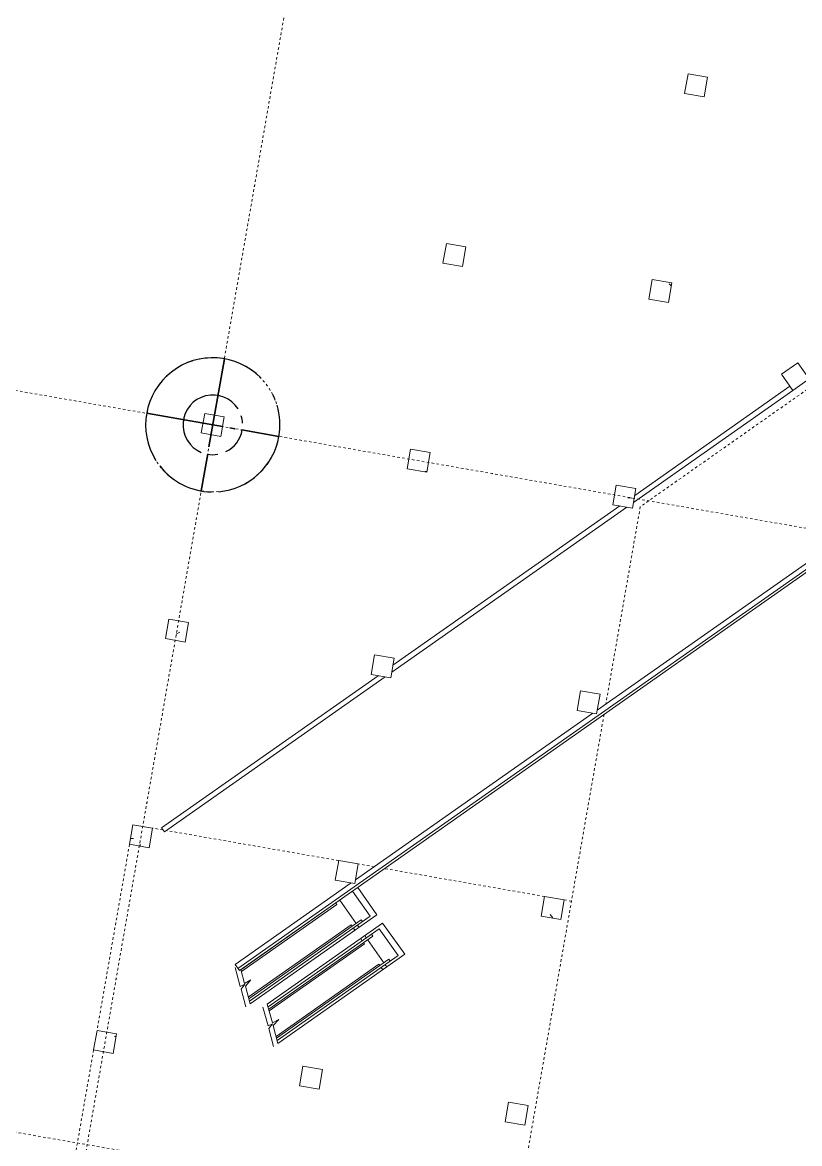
# Model space of a CAD drawing. Extents: x 274235 to 276654, y 142848 to 144425.
# Drawn here: x 276246.88 to 276278.13, y 143105.01 to 143150.12 of the extents above; entities that cross this region are included whole.
import ezdxf

# ---------------------------------------------------------------- set-up
doc = ezdxf.new("R2010")
doc.units = 0
doc.header["$LTSCALE"] = 1.5
for name, pattern in [('ACM-G-CENTER', [50.8, 31.75, -6.35, 6.35, -6.35]), ('ACM-G-HIDDEN2', [4.7625, 3.175, -1.5875]), ('Hidden 1_32_', [1.389063, 0.79375, -0.595313])]:
    doc.linetypes.add(name, pattern=pattern)
doc.layers.get('0').update_dxf_attribs({"linetype": 'CONTINUOUS', "lineweight": 0})
for name, color, linetype, lineweight in [('_ACM-A-DETL', 7, 'CONTINUOUS', 5), ('_ACM-A-GRID', 3, 'CONTINUOUS', 5), ('_ACM-A-OTHER', 1, 'CONTINUOUS', 5), ('_ACM-A-SITE-ROAD', 2, 'CONTINUOUS', 18), ('_ACM-A-WALL-FULL', 6, 'CONTINUOUS', 13), ('_ACM-S-STRU-CLOS', 5, 'CONTINUOUS', 5), ('SITE for basement_dwg', 8, 'CONTINUOUS', 5)]:
    doc.layers.add(name, color=color, linetype=linetype, lineweight=lineweight)
doc.layers.add('EVA', color=230, linetype='CONTINUOUS')

# ---------------------------------------------------------------- blocks, each defined once
blk = doc.blocks.new('SITE for basement_dwg-3947335-B1_Working')
at = {"layer": '_ACM-A-SITE-ROAD'}
for start, end in [(54.2225, 221.8475), (31.418, 36.69), (0, 26.9354), (285.0416, 360), (228.063, 278.5559)]:
    blk.add_arc((382898, 157288), 2700, start, end, dxfattribs=at)
at = {"layer": 'EVA'}
for p, q in [((380198, 157288), (383298, 157288)), ((383298, 157288), (380198, 157288)), ((383598, 157288), (383794, 157288)), ((383794, 157288), (383598, 157288)), ((382898, 154588), (382898, 156109)), ((382898, 156109), (382898, 154588))]:
    blk.add_line(p, q, dxfattribs=at)
at = {"layer": 'EVA', "flags": 128}
for points in [[(382898, 156392), (382898, 159988), (382898, 156392)], [(384077, 157288), (385598, 157288), (384077, 157288)]]:
    blk.add_lwpolyline(points, dxfattribs=at)
at = {"layer": 'EVA'}
for radius, start, end in [(2700, 54.2226, 221.8476), (2700, 54.2225, 221.8475), (2700, 31.418, 36.69), (2700, 31.418, 36.69), (1200, 42.0805, 257.2084), (1200, 42.0805, 257.2084), (2700, 0, 26.9354), (2700, 0, 26.9354), (1200, 12.9169, 27.3819), (1200, 12.9169, 27.3819), (2700, 285.0416, 360), (2700, 285.0416, 360), (1200, 306.0633, 0), (1200, 306.0633, 0), (1200, 0, 0.8951), (1200, 0, 0.8951), (1200, 269.3659, 289.6612), (1200, 269.3659, 289.6612), (2700, 228.0631, 278.5559), (2700, 228.063, 278.5559)]:
    blk.add_arc((382898, 157288), radius, start, end, dxfattribs=at)
blk = doc.blocks.new('M_Concrete-Rectangular-Column - 800 x 800mm-V60-B1_Working')
at = {"layer": '_ACM-S-STRU-CLOS'}
h = blk.add_hatch(dxfattribs=at)
h.set_pattern_fill('FP_36', color=256, style=0, pattern_type=2)
h.set_pattern_definition([(50, (-1000204, -705204.6), (3643.682, -318.781), [381, -4191]), (355, (-1000204, -705204.6), (-704.856, 3821.136), [304.8, -3352.8]), (100.451, (-999900.5, -705231), (2938.852, 3502.332), [323.8, -3561.801]), (46.184, (-1000204, -704188.6), (5421.582, -840.855), [571.5, -6286.5]), (96.636, (-999752.3, -704258.6), (4748.051, 4948.551), [485.7, -5342.702]), (351.184, (-1000204, -704188.6), (4748.1, 4948.506), [457.2, -5029.2]), (21, (-999696, -704442.6), (3032.288, -2045.3045), [381, -4191]), (326, (-999696, -704442.6), (1236.042, 3683.762), [304.8, -3352.8]), (71.451, (-999443.4, -704613), (4268.343, 1638.425), [323.8, -3561.801]), (37.5, (-1000204.1, -705204.6), (61.772, 1691.1008), [167.64, -3144.52, 167.64, -6601.46]), (37.5, (-1000204.1, -705204.6), (61.772, 1691.1008), [-3479.8, -3235.96, 167.64, -3197.86]), (7.5, (-1000204.1, -705204.6), (1336.3933, 2003.6115), [167.64, -1772.92, 167.64, -4351.02]), (7.5, (-1000204.1, -705204.6), (1336.3933, 2003.6115), [-2108.2, -3068.32, 167.64, -1115.06]), (327.5, (-1001337, -705204.6), (2711.8178, -114.5786), [167.64, -1102.36, -9220.2]), (327.5, (-1001337, -705204.6), (2711.8178, -114.5786), [-1270, 167.64, -3794.76, -5257.8]), (327.5, (-1001337, -705204.6), (2711.8178, -114.5786), [-5232.4, 167.64, -5090.16]), (317.5, (-1001845, -705204.6), (2962.5856, 508.5334), [167.64, -1483.36, -6365.24]), (317.5, (-1001845, -705204.6), (2962.5856, 508.5334), [-1651, 167.64, -2463.8, -3733.8]), (317.5, (-1001845, -705204.6), (2962.5856, 508.5334), [-4282.44, 167.64, -3566.16])])
h.paths.add_polyline_path([(400, -400), (400, 400), (-400, 400), (-400, -400)])
at = {"layer": '_ACM-A-DETL', "color": 250}
for p, q in [((400, 400), (-400, 400)), ((-400, 400), (-400, -400)), ((400, -400), (400, 400)), ((-400, -400), (400, -400))]:
    blk.add_line(p, q, dxfattribs=at)
blk = doc.blocks.new('M_Concrete-Rectangular-Column - 800 x 800mm-V61-B1_Working')
at = {"layer": '_ACM-S-STRU-CLOS'}
h = blk.add_hatch(dxfattribs=at)
h.set_pattern_fill('FP_37', color=256, style=0, pattern_type=2)
h.set_pattern_definition([(50, (-1000204, -713604.6), (3643.682, -318.781), [381, -4191]), (355, (-1000204, -713604.6), (-704.856, 3821.136), [304.8, -3352.8]), (100.451, (-999900.5, -713631), (2938.852, 3502.332), [323.8, -3561.801]), (46.184, (-1000204, -712588.6), (5421.582, -840.855), [571.5, -6286.5]), (96.636, (-999752.3, -712658.6), (4748.051, 4948.551), [485.7, -5342.702]), (351.184, (-1000204, -712588.6), (4748.1, 4948.506), [457.2, -5029.2]), (21, (-999696, -712842.6), (3032.288, -2045.3045), [381, -4191]), (326, (-999696, -712842.6), (1236.042, 3683.762), [304.8, -3352.8]), (71.451, (-999443.4, -713013), (4268.343, 1638.425), [323.8, -3561.801]), (37.5, (-1000204.1, -713604.6), (61.772, 1691.1008), [167.64, -3144.52, 167.64, -6601.46]), (37.5, (-1000204.1, -713604.6), (61.772, 1691.1008), [-3479.8, -3235.96, 167.64, -3197.86]), (7.5, (-1000204.1, -713604.6), (1336.3933, 2003.6115), [167.64, -1772.92, 167.64, -4351.02]), (7.5, (-1000204.1, -713604.6), (1336.3933, 2003.6115), [-2108.2, -3068.32, 167.64, -1115.06]), (327.5, (-1001337, -713604.6), (2711.8178, -114.5786), [167.64, -1102.36, -9220.2]), (327.5, (-1001337, -713604.6), (2711.8178, -114.5786), [-1270, 167.64, -3794.76, -5257.8]), (327.5, (-1001337, -713604.6), (2711.8178, -114.5786), [-5232.4, 167.64, -5090.16]), (317.5, (-1001845, -713604.6), (2962.5856, 508.5334), [167.64, -1483.36, -6365.24]), (317.5, (-1001845, -713604.6), (2962.5856, 508.5334), [-1651, 167.64, -2463.8, -3733.8]), (317.5, (-1001845, -713604.6), (2962.5856, 508.5334), [-4282.44, 167.64, -3566.16])])
h.paths.add_polyline_path([(400, -400), (400, 400), (-400, 400), (-400, -400)])
at = {"layer": '_ACM-A-DETL', "color": 250}
for p, q in [((400, 400), (-400, 400)), ((-400, 400), (-400, -400)), ((400, -400), (400, 400)), ((-400, -400), (400, -400))]:
    blk.add_line(p, q, dxfattribs=at)
blk = doc.blocks.new('M_Concrete-Rectangular-Column - 800 x 800mm-3794220-B1_Working')
at = {"layer": '_ACM-S-STRU-CLOS'}
h = blk.add_hatch(dxfattribs=at)
h.set_pattern_fill('FP_38', color=256, style=0, pattern_type=2)
h.set_pattern_definition([(140, (722004.6, -1000205.5), (318.781, 3643.682), [381, -4191]), (85, (722004.6, -1000205.5), (-3821.136, -704.856), [304.8, -3352.8]), (190.451, (722031, -999902), (-3502.332, 2938.852), [323.8, -3561.801]), (136.184, (720988.6, -1000205.5), (840.855, 5421.582), [571.5, -6286.5]), (186.636, (721058.6, -999754), (-4948.551, 4748.051), [485.7, -5342.702]), (81.184, (720988.6, -1000205.5), (-4948.506, 4748.1), [457.2, -5029.2]), (111, (721242.6, -999697.5), (2045.3045, 3032.288), [381, -4191]), (56, (721242.6, -999697.5), (-3683.762, 1236.042), [304.8, -3352.8]), (161.451, (721413, -999445), (-1638.425, 4268.343), [323.8, -3561.801]), (127.5, (722004.6, -1000205.5), (-1691.1008, 61.772), [167.64, -3144.52, 167.64, -6601.46]), (127.5, (722004.6, -1000205.5), (-1691.1008, 61.772), [-3479.8, -3235.96, 167.64, -3197.86]), (97.5, (722004.6, -1000205.5), (-2003.6115, 1336.3933), [167.64, -1772.92, 167.64, -4351.02]), (97.5, (722004.6, -1000205.5), (-2003.6115, 1336.3933), [-2108.2, -3068.32, 167.64, -1115.06]), (57.5, (722004.6, -1001338.4), (114.5786, 2711.8178), [167.64, -1102.36, 167.64, -9052.56]), (57.5, (722004.6, -1001338.4), (114.5786, 2711.8178), [-1437.64, -3794.76, 167.64, -5090.16]), (47.5, (722004.6, -1001846.4), (-508.5334, 2962.5856), [167.64, -1483.36, 167.64, -6197.6]), (47.5, (722004.6, -1001846.4), (-508.5334, 2962.5856), [-1818.64, -2463.8, 167.64, -3566.16])])
h.paths.add_polyline_path([(400, 400), (-400, 400), (-400, -400), (400, -400)])
at = {"layer": '_ACM-A-DETL', "color": 250}
for p, q in [((-400, 400), (400, 400)), ((-400, -400), (-400, 400)), ((400, 400), (400, -400)), ((400, -400), (-400, -400))]:
    blk.add_line(p, q, dxfattribs=at)
blk = doc.blocks.new('M_Concrete-Rectangular-Column - 800 x 800mm-V438-B1_Working')
at = {"layer": '_ACM-S-STRU-CLOS'}
h = blk.add_hatch(dxfattribs=at)
h.set_pattern_fill('FP_280', color=256, style=0, pattern_type=2)
h.set_pattern_definition([(50, (-1017004, -738804.6), (3643.682, -318.781), [381, -4191]), (355, (-1017004, -738804.6), (-704.856, 3821.136), [304.8, -3352.8]), (100.451, (-1016700.5, -738831), (2938.852, 3502.332), [323.8, -3561.801]), (46.184, (-1017004, -737788.6), (5421.582, -840.855), [571.5, -6286.5]), (96.636, (-1016552.3, -737858.6), (4748.051, 4948.551), [485.7, -5342.702]), (351.184, (-1017004, -737788.6), (4748.1, 4948.506), [457.2, -5029.2]), (21, (-1016496, -738042.6), (3032.288, -2045.3045), [381, -4191]), (326, (-1016496, -738042.6), (1236.042, 3683.762), [304.8, -3352.8]), (71.451, (-1016243.4, -738213), (4268.343, 1638.425), [323.8, -3561.801]), (37.5, (-1017004.1, -738804.6), (61.772, 1691.1008), [167.64, -3144.52, 167.64, -6601.46]), (37.5, (-1017004.1, -738804.6), (61.772, 1691.1008), [-3479.8, -3235.96, 167.64, -3197.86]), (7.5, (-1017004.1, -738804.6), (1336.3933, 2003.6115), [167.64, -1772.92, 167.64, -4351.02]), (7.5, (-1017004.1, -738804.6), (1336.3933, 2003.6115), [-2108.2, -3068.32, 167.64, -1115.06]), (327.5, (-1018137, -738804.6), (2711.8178, -114.5786), [167.64, -1102.36, -9220.2]), (327.5, (-1018137, -738804.6), (2711.8178, -114.5786), [-1270, 167.64, -3794.76, -5257.8]), (327.5, (-1018137, -738804.6), (2711.8178, -114.5786), [-5232.4, 167.64, -5090.16]), (317.5, (-1018645, -738804.6), (2962.5856, 508.5334), [167.64, -1483.36, -6365.24]), (317.5, (-1018645, -738804.6), (2962.5856, 508.5334), [-1651, 167.64, -2463.8, -3733.8]), (317.5, (-1018645, -738804.6), (2962.5856, 508.5334), [-4282.44, 167.64, -3566.16])])
h.paths.add_polyline_path([(400, -400), (400, 400), (-400, 400), (-400, -400)])
at = {"layer": '_ACM-A-DETL', "color": 250}
for p, q in [((400, 400), (-400, 400)), ((-400, 400), (-400, -400)), ((400, -400), (400, 400)), ((-400, -400), (400, -400))]:
    blk.add_line(p, q, dxfattribs=at)
blk = doc.blocks.new('M_Concrete-Rectangular-Column - 800 x 800mm-V440-B1_Working')
at = {"layer": '_ACM-A-DETL', "color": 250}
for p, q in [((400, 400), (-400, 400)), ((-400, 400), (-400, -400)), ((400, -400), (400, 400)), ((-400, -400), (400, -400))]:
    blk.add_line(p, q, dxfattribs=at)
blk = doc.blocks.new('M_Concrete-Rectangular-Column - 800 x 800mm-V752-B1_Working')
at = {"layer": '_ACM-S-STRU-CLOS'}
h = blk.add_hatch(dxfattribs=at)
h.set_pattern_fill('FP_472', color=256, style=0, pattern_type=2)
h.set_pattern_definition([(50, (-1017004, -747204.6), (3643.682, -318.781), [381, -4191]), (355, (-1017004, -747204.6), (-704.856, 3821.136), [304.8, -3352.8]), (100.451, (-1016700.5, -747231), (2938.852, 3502.332), [323.8, -3561.801]), (46.184, (-1017004, -746188.6), (5421.582, -840.855), [571.5, -6286.5]), (96.636, (-1016552.3, -746258.6), (4748.051, 4948.551), [485.7, -5342.702]), (351.184, (-1017004, -746188.6), (4748.1, 4948.506), [457.2, -5029.2]), (21, (-1016496, -746442.6), (3032.288, -2045.3045), [381, -4191]), (326, (-1016496, -746442.6), (1236.042, 3683.762), [304.8, -3352.8]), (71.451, (-1016243.4, -746613), (4268.343, 1638.425), [323.8, -3561.801]), (37.5, (-1017004.1, -747204.6), (61.772, 1691.1008), [167.64, -3144.52, 167.64, -6601.46]), (37.5, (-1017004.1, -747204.6), (61.772, 1691.1008), [-3479.8, -3235.96, 167.64, -3197.86]), (7.5, (-1017004.1, -747204.6), (1336.3933, 2003.6115), [167.64, -1772.92, 167.64, -4351.02]), (7.5, (-1017004.1, -747204.6), (1336.3933, 2003.6115), [-2108.2, -3068.32, 167.64, -1115.06]), (327.5, (-1018137, -747204.6), (2711.8178, -114.5786), [167.64, -1102.36, -9220.2]), (327.5, (-1018137, -747204.6), (2711.8178, -114.5786), [-1270, 167.64, -3794.76, -5257.8]), (327.5, (-1018137, -747204.6), (2711.8178, -114.5786), [-5232.4, 167.64, -5090.16]), (317.5, (-1018645, -747204.6), (2962.5856, 508.5334), [167.64, -1483.36, -6365.24]), (317.5, (-1018645, -747204.6), (2962.5856, 508.5334), [-1651, 167.64, -2463.8, -3733.8]), (317.5, (-1018645, -747204.6), (2962.5856, 508.5334), [-4282.44, 167.64, -3566.16])])
h.paths.add_polyline_path([(400, -400), (400, 400), (-400, 400), (-400, -400)])
at = {"layer": '_ACM-A-DETL', "color": 250}
for p, q in [((400, 400), (-400, 400)), ((-400, 400), (-400, -400)), ((400, -400), (400, 400)), ((-400, -400), (400, -400))]:
    blk.add_line(p, q, dxfattribs=at)
blk = doc.blocks.new('M_Concrete-Rectangular-Column - 800 x 800mm-V1141-B1_Working')
at = {"layer": '_ACM-A-DETL', "color": 250}
for p, q in [((400, 400), (-400, 400)), ((-400, 400), (-400, -400)), ((400, -400), (400, 400)), ((-400, -400), (400, -400))]:
    blk.add_line(p, q, dxfattribs=at)
blk = doc.blocks.new('M_Concrete-Rectangular-Column - 800 x 800mm-V1142-B1_Working')
at = {"layer": '_ACM-S-STRU-CLOS'}
h = blk.add_hatch(dxfattribs=at)
h.set_pattern_fill('FP_714', color=256, style=0, pattern_type=2)
h.set_pattern_definition([(50, (-1017004, -713604.6), (3643.682, -318.781), [381, -4191]), (355, (-1017004, -713604.6), (-704.856, 3821.136), [304.8, -3352.8]), (100.451, (-1016700.5, -713631), (2938.852, 3502.332), [323.8, -3561.801]), (46.184, (-1017004, -712588.6), (5421.582, -840.855), [571.5, -6286.5]), (96.636, (-1016552.3, -712658.6), (4748.051, 4948.551), [485.7, -5342.702]), (351.184, (-1017004, -712588.6), (4748.1, 4948.506), [457.2, -5029.2]), (21, (-1016496, -712842.6), (3032.288, -2045.3045), [381, -4191]), (326, (-1016496, -712842.6), (1236.042, 3683.762), [304.8, -3352.8]), (71.451, (-1016243.4, -713013), (4268.343, 1638.425), [323.8, -3561.801]), (37.5, (-1017004.1, -713604.6), (61.772, 1691.1008), [167.64, -3144.52, 167.64, -6601.46]), (37.5, (-1017004.1, -713604.6), (61.772, 1691.1008), [-3479.8, -3235.96, 167.64, -3197.86]), (7.5, (-1017004.1, -713604.6), (1336.3933, 2003.6115), [167.64, -1772.92, 167.64, -4351.02]), (7.5, (-1017004.1, -713604.6), (1336.3933, 2003.6115), [-2108.2, -3068.32, 167.64, -1115.06]), (327.5, (-1018137, -713604.6), (2711.8178, -114.5786), [167.64, -1102.36, -9220.2]), (327.5, (-1018137, -713604.6), (2711.8178, -114.5786), [-1270, 167.64, -3794.76, -5257.8]), (327.5, (-1018137, -713604.6), (2711.8178, -114.5786), [-5232.4, 167.64, -5090.16]), (317.5, (-1018645, -713604.6), (2962.5856, 508.5334), [167.64, -1483.36, -6365.24]), (317.5, (-1018645, -713604.6), (2962.5856, 508.5334), [-1651, 167.64, -2463.8, -3733.8]), (317.5, (-1018645, -713604.6), (2962.5856, 508.5334), [-4282.44, 167.64, -3566.16])])
h.paths.add_polyline_path([(400, -400), (400, 400), (-400, 400), (-400, -400)])
at = {"layer": '_ACM-A-DETL', "color": 250}
for p, q in [((400, 400), (-400, 400)), ((-400, 400), (-400, -400)), ((400, -400), (400, 400)), ((-400, -400), (400, -400))]:
    blk.add_line(p, q, dxfattribs=at)
blk = doc.blocks.new('M_Concrete-Rectangular-Column - 800 x 800mm-V1143-B1_Working')
at = {"layer": '_ACM-A-DETL', "color": 250}
for p, q in [((-400, 400), (400, 400)), ((-400, -400), (-400, 400)), ((400, 400), (400, -400)), ((400, -400), (-400, -400))]:
    blk.add_line(p, q, dxfattribs=at)
blk = doc.blocks.new('M_Concrete-Rectangular-Column - 800 x 800mm-V1146-B1_Working')
at = {"layer": '_ACM-S-STRU-CLOS'}
h = blk.add_hatch(dxfattribs=at)
h.set_pattern_fill('FP_716', color=256, style=0, pattern_type=2)
h.set_pattern_definition([(50, (-1008604, -705204.6), (3643.682, -318.781), [381, -4191]), (355, (-1008604, -705204.6), (-704.856, 3821.136), [304.8, -3352.8]), (100.451, (-1008300.5, -705231), (2938.852, 3502.332), [323.8, -3561.801]), (46.184, (-1008604, -704188.6), (5421.582, -840.855), [571.5, -6286.5]), (96.636, (-1008152.3, -704258.6), (4748.051, 4948.551), [485.7, -5342.702]), (351.184, (-1008604, -704188.6), (4748.1, 4948.506), [457.2, -5029.2]), (21, (-1008096, -704442.6), (3032.288, -2045.3045), [381, -4191]), (326, (-1008096, -704442.6), (1236.042, 3683.762), [304.8, -3352.8]), (71.451, (-1007843.4, -704613), (4268.343, 1638.425), [323.8, -3561.801]), (37.5, (-1008604.1, -705204.6), (61.772, 1691.1008), [167.64, -3144.52, 167.64, -6601.46]), (37.5, (-1008604.1, -705204.6), (61.772, 1691.1008), [-3479.8, -3235.96, 167.64, -3197.86]), (7.5, (-1008604.1, -705204.6), (1336.3933, 2003.6115), [167.64, -1772.92, 167.64, -4351.02]), (7.5, (-1008604.1, -705204.6), (1336.3933, 2003.6115), [-2108.2, -3068.32, 167.64, -1115.06]), (327.5, (-1009737, -705204.6), (2711.8178, -114.5786), [167.64, -1102.36, -9220.2]), (327.5, (-1009737, -705204.6), (2711.8178, -114.5786), [-1270, 167.64, -3794.76, -5257.8]), (327.5, (-1009737, -705204.6), (2711.8178, -114.5786), [-5232.4, 167.64, -5090.16]), (317.5, (-1010245, -705204.6), (2962.5856, 508.5334), [167.64, -1483.36, -6365.24]), (317.5, (-1010245, -705204.6), (2962.5856, 508.5334), [-1651, 167.64, -2463.8, -3733.8]), (317.5, (-1010245, -705204.6), (2962.5856, 508.5334), [-4282.44, 167.64, -3566.16])])
h.paths.add_polyline_path([(-400, -400), (400, -400), (400, 400), (-400, 400)])
at = {"layer": '_ACM-A-DETL', "color": 250}
for p, q in [((400, 400), (-400, 400)), ((-400, 400), (-400, -400)), ((400, -400), (400, 400)), ((-400, -400), (400, -400))]:
    blk.add_line(p, q, dxfattribs=at)
blk = doc.blocks.new('M_Concrete-Rectangular-Column - 800 x 800mm-V1147-B1_Working')
at = {"layer": '_ACM-A-DETL', "color": 250}
for p, q in [((400, 400), (-400, 400)), ((-400, 400), (-400, -400)), ((400, -400), (400, 400)), ((-400, -400), (400, -400))]:
    blk.add_line(p, q, dxfattribs=at)
blk = doc.blocks.new('M_Concrete-Rectangular-Column - 800 x 800mm-V1148-B1_Working')
at = {"layer": '_ACM-A-DETL', "color": 250}
for p, q in [((400, 400), (-400, 400)), ((-400, 400), (-400, -400)), ((400, -400), (400, 400)), ((-400, -400), (400, -400))]:
    blk.add_line(p, q, dxfattribs=at)
blk = doc.blocks.new('M_Concrete-Rectangular-Column - 800 x 800mm-V1149-B1_Working')
at = {"layer": '_ACM-S-STRU-CLOS'}
h = blk.add_hatch(dxfattribs=at)
h.set_pattern_fill('FP_717', color=256, style=0, pattern_type=2)
h.set_pattern_definition([(50, (-1008604, -730404.6), (3643.682, -318.781), [381, -4191]), (355, (-1008604, -730404.6), (-704.856, 3821.136), [304.8, -3352.8]), (100.451, (-1008300.5, -730431), (2938.852, 3502.332), [323.8, -3561.801]), (46.184, (-1008604, -729388.6), (5421.582, -840.855), [571.5, -6286.5]), (96.636, (-1008152.3, -729458.6), (4748.051, 4948.551), [485.7, -5342.702]), (351.184, (-1008604, -729388.6), (4748.1, 4948.506), [457.2, -5029.2]), (21, (-1008096, -729642.6), (3032.288, -2045.3045), [381, -4191]), (326, (-1008096, -729642.6), (1236.042, 3683.762), [304.8, -3352.8]), (71.451, (-1007843.4, -729813), (4268.343, 1638.425), [323.8, -3561.801]), (37.5, (-1008604.1, -730404.6), (61.772, 1691.1008), [167.64, -3144.52, 167.64, -6601.46]), (37.5, (-1008604.1, -730404.6), (61.772, 1691.1008), [-3479.8, -3235.96, 167.64, -3197.86]), (7.5, (-1008604.1, -730404.6), (1336.3933, 2003.6115), [167.64, -1772.92, 167.64, -4351.02]), (7.5, (-1008604.1, -730404.6), (1336.3933, 2003.6115), [-2108.2, -3068.32, 167.64, -1115.06]), (327.5, (-1009737, -730404.6), (2711.8178, -114.5786), [167.64, -1102.36, -9220.2]), (327.5, (-1009737, -730404.6), (2711.8178, -114.5786), [-1270, 167.64, -3794.76, -5257.8]), (327.5, (-1009737, -730404.6), (2711.8178, -114.5786), [-5232.4, 167.64, -5090.16]), (317.5, (-1010245, -730404.6), (2962.5856, 508.5334), [167.64, -1483.36, -6365.24]), (317.5, (-1010245, -730404.6), (2962.5856, 508.5334), [-1651, 167.64, -2463.8, -3733.8]), (317.5, (-1010245, -730404.6), (2962.5856, 508.5334), [-4282.44, 167.64, -3566.16])])
h.paths.add_polyline_path([(400, -400), (400, 400), (-400, 400), (-400, -400)])
at = {"layer": '_ACM-A-DETL', "color": 250}
for p, q in [((400, 400), (-400, 400)), ((-400, 400), (-400, -400)), ((400, -400), (400, 400)), ((-400, -400), (400, -400))]:
    blk.add_line(p, q, dxfattribs=at)
blk = doc.blocks.new('M_Concrete-Rectangular-Column - 800 x 800mm-V1150-B1_Working')
at = {"layer": '_ACM-S-STRU-CLOS'}
h = blk.add_hatch(dxfattribs=at)
h.set_pattern_fill('FP_718', color=256, style=0, pattern_type=2)
h.set_pattern_definition([(50, (-1017004, -730404.6), (3643.682, -318.781), [381, -4191]), (355, (-1017004, -730404.6), (-704.856, 3821.136), [304.8, -3352.8]), (100.451, (-1016700.5, -730431), (2938.852, 3502.332), [323.8, -3561.801]), (46.184, (-1017004, -729388.6), (5421.582, -840.855), [571.5, -6286.5]), (96.636, (-1016552.3, -729458.6), (4748.051, 4948.551), [485.7, -5342.702]), (351.184, (-1017004, -729388.6), (4748.1, 4948.506), [457.2, -5029.2]), (21, (-1016496, -729642.6), (3032.288, -2045.3045), [381, -4191]), (326, (-1016496, -729642.6), (1236.042, 3683.762), [304.8, -3352.8]), (71.451, (-1016243.4, -729813), (4268.343, 1638.425), [323.8, -3561.801]), (37.5, (-1017004.1, -730404.6), (61.772, 1691.1008), [167.64, -3144.52, 167.64, -6601.46]), (37.5, (-1017004.1, -730404.6), (61.772, 1691.1008), [-3479.8, -3235.96, 167.64, -3197.86]), (7.5, (-1017004.1, -730404.6), (1336.3933, 2003.6115), [167.64, -1772.92, 167.64, -4351.02]), (7.5, (-1017004.1, -730404.6), (1336.3933, 2003.6115), [-2108.2, -3068.32, 167.64, -1115.06]), (327.5, (-1018137, -730404.6), (2711.8178, -114.5786), [167.64, -1102.36, -9220.2]), (327.5, (-1018137, -730404.6), (2711.8178, -114.5786), [-1270, 167.64, -3794.76, -5257.8]), (327.5, (-1018137, -730404.6), (2711.8178, -114.5786), [-5232.4, 167.64, -5090.16]), (317.5, (-1018645, -730404.6), (2962.5856, 508.5334), [167.64, -1483.36, -6365.24]), (317.5, (-1018645, -730404.6), (2962.5856, 508.5334), [-1651, 167.64, -2463.8, -3733.8]), (317.5, (-1018645, -730404.6), (2962.5856, 508.5334), [-4282.44, 167.64, -3566.16])])
h.paths.add_polyline_path([(400, -400), (400, 400), (-400, 400), (-400, -400)])
at = {"layer": '_ACM-A-DETL', "color": 250}
for p, q in [((400, 400), (-400, 400)), ((-400, 400), (-400, -400)), ((400, -400), (400, 400)), ((-400, -400), (400, -400))]:
    blk.add_line(p, q, dxfattribs=at)
blk = doc.blocks.new('M_Concrete-Rectangular-Column - 800 x 800mm-V1151-B1_Working')
at = {"layer": '_ACM-A-DETL', "color": 250}
for p, q in [((400, 400), (-400, 400)), ((-400, 400), (-400, -400)), ((400, -400), (400, 400)), ((-400, -400), (400, -400))]:
    blk.add_line(p, q, dxfattribs=at)
blk = doc.blocks.new('M_Concrete-Rectangular-Column - 800 x 800mm-4124274-B1_Working')
at = {"layer": '_ACM-A-DETL', "color": 250}
for p, q in [((-400, 400), (400, 400)), ((-400, -400), (-400, 400)), ((400, 400), (400, -400)), ((400, -400), (-400, -400))]:
    blk.add_line(p, q, dxfattribs=at)
blk = doc.blocks.new('acm_Generic Model-Escalator-2D Linework - S1000-3847797-B1_Working')
at = {"layer": '_ACM-A-OTHER'}
for p, q in [((6230, 770), (0, 770)), ((0, 770), (0, -770)), ((250, 660), (250, -660)), ((250, 660), (6190, 660)), ((630, 660), (630, 570)), ((6158, 570), (630, 570)), ((880, 770), (880, 660)), ((880, 570), (880, -570)), ((1080, 770), (1080, 660)), ((1080, 570), (1080, 500)), ((1080, 500), (6132, 500)), ((6230, 770), (5976, 70)), ((6189, 70), (6443, 770)), ((5976, 70), (5649, 0)), ((5649, 0), (5939, -30)), ((5950, 0), (6189, 70)), ((5950, 0), (6152, -30)), ((5939, -30), (5670, -770)), ((5883, -770), (6152, -30)), ((0, -770), (5670, -770)), ((250, -660), (5710, -660)), ((5743, -570), (630, -570)), ((630, -660), (630, -570)), ((880, -660), (880, -770)), ((1080, -500), (1080, -570)), ((1080, -500), (5768, -500)), ((1080, -660), (1080, -770))]:
    blk.add_line(p, q, dxfattribs=at)
blk = doc.blocks.new('acm_Generic Model-Escalator-2D Linework - S1000-V1194-B1_Working')
at = {"layer": '_ACM-A-OTHER'}
for p, q in [((6230, 770), (0, 770)), ((0, 770), (0, -575)), ((250, 660), (250, -575)), ((250, 660), (6190, 660)), ((630, 660), (630, 570)), ((6158, 570), (630, 570)), ((880, 770), (880, 660)), ((880, 570), (880, -570)), ((1080, 770), (1080, 660)), ((1080, 570), (1080, 500)), ((1080, 500), (6132, 500)), ((6230, 770), (5976, 70)), ((6189, 70), (6443, 770)), ((5976, 70), (5649, 0)), ((5649, 0), (5939, -30)), ((5950, 0), (6189, 70)), ((5950, 0), (6152, -30)), ((5939, -30), (5741, -575)), ((5883, -770), (6152, -30)), ((5743, -570), (630, -570)), ((1080, -500), (1080, -570)), ((1080, -500), (5768, -500))]:
    blk.add_line(p, q, dxfattribs=at)
blk = doc.blocks.new('BASEMENT20250512')
at = {"layer": '_ACM-A-DETL', "color": 250, "linetype": 'ACM-G-HIDDEN2'}
for p, q in [((1051646.4074, 764056.8993), (1017704.1234, 730114.6152)), ((1017704.1234, 730114.6152), (1017704.1234, 722053.5979)), ((1017704.1234, 721629.3339), (1017704.1234, 671894.5151))]:
    blk.add_line(p, q, dxfattribs=at)
at = {"layer": '_ACM-A-DETL', "color": 250, "linetype": 'Hidden 1_32_'}
for p, q in [((1001028.3882, 714004.5654), (1000604.1235, 714004.5654)), ((1008204.1234, 714004.5654), (1001169.8095, 714004.5654)), ((1009655.0909, 714004.5654), (1009004.1234, 714004.5654)), ((1016604.1234, 714004.5654), (1010079.355, 714004.5654)), ((1017704.1234, 714004.5654), (1017404.1234, 714004.5654)), ((999804.1235, 713204.5654), (999804.1235, 705604.5655)), ((999804.1235, 704804.5655), (999804.1235, 697204.5655)), ((1017704.1234, 701004.5655), (865104.1239, 701004.5655))]:
    blk.add_line(p, q, dxfattribs=at)
at = {"layer": '_ACM-A-GRID', "linetype": 'ACM-G-CENTER'}
for p, q in [((1000204.1235, 836425.9503), (1000204.1235, 471682.2986)), ((1114634.7032, 730404.5654), (547415.2253, 730404.5654))]:
    blk.add_line(p, q, dxfattribs=at)
at = {"layer": '_ACM-A-WALL-FULL', "lineweight": 9}
for p, q in [((1050844.7417, 755194.2162), (1017405.5489, 721755.0234)), ((1022802.3993, 735919.9979), (1017404.1234, 730521.722)), ((1017404.1234, 730238.8793), (1022943.8207, 735778.5766)), ((1005029.0404, 708954.2509), (1031404.1234, 735329.3338)), ((1016886.9667, 730004.5654), (1009004.1234, 722121.722)), ((1009004.1234, 721838.8793), (1017169.8095, 730004.5654)), ((1008486.9668, 721604.5654), (1000957.6775, 714075.2761)), ((1001099.0988, 713933.8548), (1008769.8095, 721604.5654)), ((1017255.0909, 721604.5654), (1009004.1234, 713353.598)), ((1000957.6775, 714075.2761), (1001099.0988, 713933.8548)), ((1008855.0909, 713204.5654), (1004816.9084, 709166.3829)), ((1004816.9084, 709166.3829), (1005029.0404, 708954.2509))]:
    blk.add_line(p, q, dxfattribs=at)
at = {"layer": '_ACM-A-WALL-FULL'}
blk.add_line((1004958.3297, 709024.9616), (1031404.1234, 735470.7552), dxfattribs=at)
at = {"layer": '_ACM-A-OTHER', "rotation": 224.9999999999991}
for name, p in [('acm_Generic Model-Escalator-2D Linework - S1000-V1194-B1_Working', (1009548.5956, 712660.0932)), ('acm_Generic Model-Escalator-2D Linework - S1000-3847797-B1_Working', (1010920.3828, 711288.3061))]:
    blk.add_blockref(name, p, dxfattribs=at)
at = {"layer": '_ACM-S-STRU-CLOS'}
for name, p in [('M_Concrete-Rectangular-Column - 800 x 800mm-V752-B1_Working', (1017004.1234, 747204.5653)), ('M_Concrete-Rectangular-Column - 800 x 800mm-V440-B1_Working', (1008604.1234, 738804.5653)), ('M_Concrete-Rectangular-Column - 800 x 800mm-V438-B1_Working', (1017004.1234, 738804.5653)), ('M_Concrete-Rectangular-Column - 800 x 800mm-V1151-B1_Working', (1000204.1235, 730404.5654)), ('M_Concrete-Rectangular-Column - 800 x 800mm-V1149-B1_Working', (1008604.1234, 730404.5654)), ('M_Concrete-Rectangular-Column - 800 x 800mm-V1150-B1_Working', (1017004.1234, 730404.5654)), ('M_Concrete-Rectangular-Column - 800 x 800mm-V1148-B1_Working', (1008604.1234, 722004.5654)), ('M_Concrete-Rectangular-Column - 800 x 800mm-V61-B1_Working', (1000204.1235, 713604.5654)), ('M_Concrete-Rectangular-Column - 800 x 800mm-V1147-B1_Working', (1008604.1234, 713604.5654)), ('M_Concrete-Rectangular-Column - 800 x 800mm-V1142-B1_Working', (1017004.1234, 713604.5654)), ('M_Concrete-Rectangular-Column - 800 x 800mm-V60-B1_Working', (1000204.1235, 705204.5655)), ('M_Concrete-Rectangular-Column - 800 x 800mm-V1146-B1_Working', (1008604.1234, 705204.5655)), ('M_Concrete-Rectangular-Column - 800 x 800mm-V1141-B1_Working', (1017004.1234, 705204.5655))]:
    blk.add_blockref(name, p, dxfattribs=at)
for name, p, rotation in [('M_Concrete-Rectangular-Column - 800 x 800mm-4124274-B1_Working', (1022943.8207, 736344.262), 315.000000000006), ('M_Concrete-Rectangular-Column - 800 x 800mm-3794220-B1_Working', (1000205.549, 722004.5654), 269.9999999999985), ('M_Concrete-Rectangular-Column - 800 x 800mm-V1143-B1_Working', (1017005.5489, 722004.5654), 269.9999999999985)]:
    blk.add_blockref(name, p, dxfattribs=dict(at, rotation=rotation))
at = {"layer": 'SITE for basement_dwg', "color": 250}
blk.add_blockref('SITE for basement_dwg-3947335-B1_Working', (617306.3804, 573116.7708), dxfattribs=at)
blk = doc.blocks.new('5f0512')
at = {"layer": '_ACM-A-DETL', "linetype": 'Hidden 1_32_'}
blk.add_circle((0, 0), 2699.9997, dxfattribs=at)
at = {"layer": '_ACM-A-GRID', "linetype": 'ACM-G-CENTER'}
for p, q in [((0, 106021.3849), (0, -251042.7355)), ((114430.5798, 0), (-445109.3669, 0))]:
    blk.add_line(p, q, dxfattribs=at)

msp = doc.modelspace()

# ---------------------------------------------------------------- block references
at = {"xscale": 0.0009999999999999994, "yscale": 0.001, "zscale": 0.001, "rotation": 350.1075696352769}
msp.add_blockref('BASEMENT20250512', (275143.722, 142586.221), dxfattribs=at)

# ---------------------------------------------------------------- next in the draw order: block references
msp.add_blockref('5f0512', (276254.538, 143133.932), dxfattribs=at)

doc.saveas('drawing.dxf')
